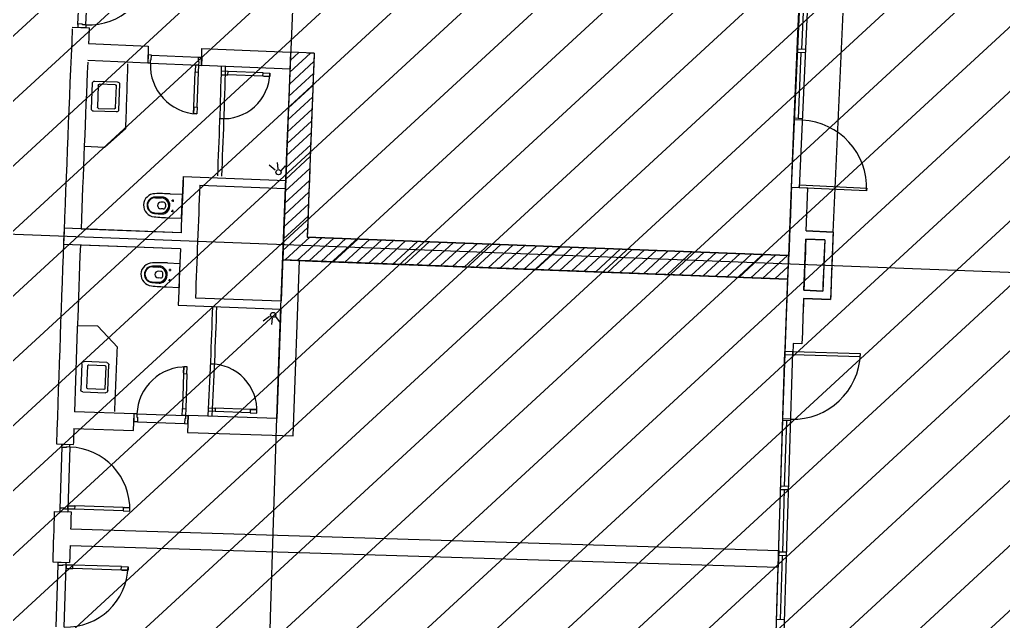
# Model space of a CAD drawing. Extents: x -678889171 to 586587, y -792238163 to 335485.
# Drawn here: x -678721108 to -678706519, y -792031096 to -792022178 of the extents above; entities that cross this region are included whole.
import ezdxf
from ezdxf.enums import TextEntityAlignment as Align

# ---------------------------------------------------------------- set-up
doc = ezdxf.new("R2010")
doc.units = 0
doc.header["$MEASUREMENT"] = 0
for name, color, linetype in [('A-FLOR-PATT', 252, 'Continuous'), ('A-SITE-PATT', 252, 'Continuous'), ('A-WALL', 252, 'Continuous')]:
    doc.layers.add(name, color=color, linetype=linetype)
doc.layers.add('BASEMENT3 LAYOUT$0$HATCH3', color=252, linetype='Continuous', lineweight=15)
doc.styles.add('Ground floor Towers$0$$Bas01-Rname$0$EN-SC', font='swissc.ttf')
doc.styles.add('Ground floor Towers$0$$Bas01-Rname$0$EN-SCL', font='swisscl.ttf')
doc.styles.add('Ground floor Towers$0$04-Ground Floor$0$V2-lower ground$0$LEVEL  FOR LICENSE LOWER GR$0$$LG- LEVEL$0$AR-SR', font='sarb.shx')

# ---------------------------------------------------------------- blocks, each defined once
blk = doc.blocks.new('A$C61C61320')
at = {"layer": 'BASEMENT3 LAYOUT$0$HATCH3'}
h = blk.add_hatch(dxfattribs=at)
h.set_pattern_fill('JIS_WOOD', color=256, scale=1000, style=0)
h.set_pattern_definition([(45, (-845711.5632553247, -468029.5931597503), (-499.9999991609842, 499.9999991609843), [])])
h.paths.add_polyline_path([(11086.00013759569, -61354.85490543771), (12440.74077330553, -169431.9252005816), (-18168.17453308101, -169031.9252005816), (-24087.31416799291, -98540.68329571502), (-23668.41511030192, -60233.84526748693)])
blk = doc.blocks.new('GR')
at = {"layer": 'A-FLOR-PATT'}
for p, q in [((88455.82094079052, 162518.2511992132), (88492.67118674988, 170308.2541003238)), ((87834.41663399946, 169153.6111259167, 3.078495202316384e-08), (87806.93549375718, 163153.6740606692, 3.078495202316384e-08)), ((87834.41663399946, 169153.6111259167, 3.078495202316384e-08), (87806.93549375718, 163153.6740606692, 3.078495202316384e-08)), ((87954.4153753044, 169153.0615031119, 3.078495202316384e-08), (87926.93423506213, 163153.1244378644, 3.078495202316384e-08)), ((87954.4153753044, 169153.0615031119, 3.078495202316384e-08), (87926.93423506213, 163153.1244378644, 3.078495202316384e-08)), ((77139.5176953645, 165135.398824067, -4.09217600739951e-09), (77142.65742039605, 166055.3934665113, -4.09217600739951e-09)), ((77259.51699655285, 165134.9892947151, -4.085961807073482e-09), (77262.65672158441, 166054.9839371594, -4.085961807073482e-09)), ((87880.56092977978, 166128.3680441187, 3.078495202316384e-08), (87876.32425399245, 165203.3777465597, 3.078495202316384e-08)), ((87880.56092977978, 166128.3680441187, 3.078495202316384e-08), (87876.32425399245, 165203.3777465597, 3.078495202316384e-08)), ((77139.55182281056, 165145.3987658327, -4.092176007399507e-09), (77139.38118558058, 165095.3990570043, -4.092176007399507e-09)), ((77209.55141517035, 165145.1598737108, -4.088551057209328e-09), (77139.55182281056, 165145.3987658327, -4.092176007399507e-09)), ((77209.51728772436, 165135.1599319451, -4.088551057209328e-09), (77209.55141517035, 165145.1598737108, -4.088551057209328e-09)), ((87936.0946151429, 165153.1034596135, 3.078495202316384e-08), (87816.09587383807, 165153.6530824184, 3.078495202316384e-08)), ((87936.0946151429, 165153.1034596135, 3.078495202316384e-08), (87816.09587383807, 165153.6530824184, 3.078495202316384e-08)), ((87936.3236246449, 165203.1029351573, 3.078495202316384e-08), (87816.32488334009, 165203.6525579621, 3.078495202316384e-08)), ((87936.3236246449, 165203.1029351573, 3.078495202316384e-08), (87816.32488334009, 165203.6525579621, 3.078495202316384e-08)), ((87870.16594098303, 165153.4054286377, 3.078495202316384e-08), (87871.62955920112, 164178.3884979132, 3.078495202316384e-08)), ((87870.16594098303, 165153.4054286377, 3.078495202316384e-08), (87871.62955920112, 164178.3884979132, 3.078495202316384e-08)), ((77057.74339571144, 165095.6790095256), (77314.01284871239, 165094.3845759183)), ((77139.38118558058, 165095.3990570043, -4.092176007399507e-09), (77259.38048676887, 165094.9895276523, -4.085961807073482e-09)), ((77259.51699655285, 165134.9892947151, -4.085961807073482e-09), (77209.51728772436, 165135.1599319451, -4.088551057209328e-09)), ((77259.51699655285, 165134.9892947151, -4.085961807073482e-09), (77259.38048676887, 165094.9895276523, -4.085961807073482e-09)), ((77308.81553113228, 164859.5560597014), (78192.90429408978, 164857.6042546205)), ((78192.90429408979, 164857.6042546205), (78197.02705475182, 164607.5945435479)), ((78993.04218978371, 164855.8377880895), (80308.04371799683, 164852.9346557665)), ((78997.1649504458, 164605.8280770168), (78993.04218978353, 164855.8377880999)), ((80658.1069089227, 164854.0417692447), (80308.04371799683, 164852.9346557665)), ((80308.04371799683, 164852.9346557665), (80317.84413486501, 161774.7559439265)), ((80308.33480601772, 164732.9353543125), (80428.63207965042, 164853.2326279452)), ((80308.76841099125, 164556.5922639894), (80605.84666975545, 164853.6705227536)), ((80558.04246779945, 164853.7253044054), (80658.10690888211, 164854.0417820858)), ((80658.10690892272, 164854.0417692447), (80666.73638165707, 162125.5606797044)), ((78197.29197841942, 164727.5942511119), (78197.0270547518, 164607.594543548)), ((78247.29185657109, 164727.4838662504), (78197.29197841942, 164727.5942511119)), ((78247.13731776497, 164657.4840368381), (78247.29185657109, 164727.4838662504)), ((78247.29185657107, 164727.4838662504), (78947.29015069423, 164725.9384781893)), ((78947.13561188812, 164655.9386487771), (78947.29015069423, 164725.9384781893)), ((78947.29015069423, 164725.9384781893), (78997.29002884589, 164725.8280933278)), ((78997.29002884589, 164725.8280933278), (78997.02510517827, 164605.8283857639)), ((80308.12844487994, 164826.3230849014), (80319.78581180456, 161164.9014141573)), ((80309.20201596477, 164380.2491736663), (80658.50065079036, 164729.5478084919)), ((78197.02705475182, 164607.5945435479), (77308.31482359173, 164609.5565558716, 1.254991784471686e-07)), ((78237.02695727312, 164607.5062356588), (78197.0270547518, 164607.594543548)), ((78237.02695727312, 164607.5062356588), (78237.13734213464, 164657.5061138104)), ((78237.02695727312, 164607.5062356588), (78957.02520265695, 164605.9166936531)), ((78237.13734213464, 164657.5061138104), (78247.13731776497, 164657.4840368381)), ((78907.02532450529, 164606.0270785146), (78906.83325484628, 164519.0272905307)), ((78957.02520265695, 164605.9166936531), (78907.02532450529, 164606.0270785146)), ((78957.13558751845, 164655.9165718048), (78947.13561188812, 164655.9386487771)), ((78956.80443293395, 164505.9169373498), (78957.02520265695, 164605.9166936531)), ((78957.02520265695, 164605.9166936531), (78957.13558751845, 164655.9165718048)), ((78957.02520265695, 164605.9166936531), (78997.02510517827, 164605.8283857639)), ((80312.56751592433, 164602.9240593228), (78997.1649504458, 164605.8280770168, 5.494941943990979e-08)), ((78905.65655222262, 163986.0285894341), (78906.80455478228, 164506.0273222113)), ((78906.83325484628, 164519.0272905307), (78906.80455478228, 164506.0273222113)), ((78906.80455478228, 164506.0273222113), (78956.80443293395, 164505.9169373498)), ((78955.65643037428, 163985.9182045726), (78956.80443293395, 164505.9169373498)), ((79393.31590445299, 164530.335534691, 3.535453651596827e-08), (79293.31616013791, 164530.1093999658, 3.535453651596827e-08)), ((79293.31616013791, 164530.1093999658, 3.535453651596827e-08), (79293.42922750048, 164480.1095278083, 3.535453651596827e-08)), ((79293.42922750048, 164480.1095278083, 3.535453651596827e-08), (79380.4290050546, 164480.3062650192, 3.535453651596827e-08)), ((79380.4290050546, 164480.3062650192, 3.535453651596827e-08), (79393.42897181556, 164480.3356625335, 3.535453651596827e-08)), ((79913.31457489131, 164531.5114352618, 3.491204307325939e-08), (79393.31590445299, 164530.335534691, 3.534279598569396e-08)), ((79393.42897181556, 164480.3356625335, 3.535453651596827e-08), (79393.31590445299, 164530.335534691, 3.535453651596827e-08)), ((79913.42764225388, 164481.5115631042, 3.491301478072283e-08), (79393.42897181556, 164480.3356625335, 3.53437676931574e-08)), ((79913.31457489131, 164531.5114352618, 3.483017768217773e-08), (80013.31431920637, 164531.7375699869, 3.483017768217773e-08)), ((79913.42764225388, 164481.5115631042, 3.483017768217773e-08), (79913.31457489131, 164531.5114352618, 3.483017768217773e-08)), ((80013.42738656895, 164481.7376978294, 3.483017768217773e-08), (79913.42764225388, 164481.5115631042, 3.483017768217773e-08)), ((80013.42738656895, 164481.7376978294, 3.483017768217773e-08), (79926.42760901483, 164481.5409606185, 3.483017768217773e-08)), ((79926.42760901483, 164481.5409606185, 3.483017768217773e-08), (80013.42738656895, 164481.7376978294, 3.483017768217773e-08)), ((80013.31431920637, 164531.7375699869, 3.483017768217773e-08), (80013.42738656895, 164481.7376978294, 3.483017768217773e-08)), ((80309.63562093834, 164203.9060833432), (80659.05798657834, 164553.3284489832)), ((80310.06922591185, 164027.5629930201), (80659.61532236637, 164377.1090894746)), ((80310.50283088537, 163851.219902697), (80660.17265815438, 164200.889729966)), ((87931.5200833417, 164154.3362005978, 3.085514899564668e-08), (87811.52134203691, 164154.8858234027, 3.085514899564668e-08)), ((87931.5200833417, 164154.3362005978, 3.085514899564668e-08), (87811.52134203691, 164154.8858234027, 3.085514899564668e-08)), ((87931.62892985356, 164178.1136865108, 3.078495202316384e-08), (87811.63018854872, 164178.6633093156, 3.078495202316384e-08)), ((87931.62892985356, 164178.1136865108, 3.078495202316384e-08), (87811.63018854872, 164178.6633093156, 3.078495202316384e-08)), ((78905.43578249961, 163886.0288331308), (78905.65655222263, 163986.0285894341)), ((78905.65655222263, 163986.0285894341), (78955.65643037428, 163985.9182045726)), ((78955.65643037428, 163985.9182045726), (78955.43566065127, 163885.9184482693)), ((80310.93643585891, 163674.8768123739), (80660.7299939424, 164024.6703704574)), ((78905.43578249961, 163886.0288331308), (78905.62785215864, 163973.0286211147)), ((78905.62785215864, 163973.0286211147), (78905.43578249961, 163886.0288331308)), ((78955.43566065127, 163885.9184482693), (78905.43578249961, 163886.0288331308)), ((80311.37004083247, 163498.5337220508), (80661.28732973043, 163848.4510109488)), ((77912.37614212283, 163627.3836446161), (77610.36422588697, 163330.9919533231)), ((80311.80364580598, 163322.1906317277), (80661.84466551844, 163672.2316514401)), ((80312.2372507795, 163145.8475414046), (80662.40200130647, 163496.0122919315)), ((77610.36422588698, 163330.9919533231), (77310.37668478677, 163333.8094454635)), ((80312.67085575304, 162969.5044510815), (80662.95933709448, 163319.7929324229)), ((80150.7644284876, 163096.1213995354), (80058.669950188, 163169.2558319572)), ((80192.43319489679, 163119.688184835), (80181.12803152279, 163213.2154903705)), ((80234.96031175232, 163089.2626989496), (80299.97138359639, 163171.1278416314)), ((80313.10446072658, 162793.1613607584), (80663.51667288251, 163143.5735729143)), ((88055.15465863478, 163153.1244378644, 3.078495202316384e-08), (87812.64742330147, 163153.1244378644, 3.078495202316384e-08)), ((87926.93759741716, 163154.3467002416, 3.085594999460179e-08), (87927.12089419394, 163194.3462802681, 3.085594999460179e-08)), ((87926.93759741716, 163154.3467002416, 3.085594999460179e-08), (87927.12089419394, 163194.3462802681, 3.085594999460179e-08)), ((88926.9271045337, 163149.7642813489, 3.085594999460179e-08), (87926.93759741716, 163154.3467002416, 3.085594999460179e-08)), ((88926.9271045337, 163149.7642813489, 3.085594999460179e-08), (87926.93759741716, 163154.3467002416, 3.085594999460179e-08)), ((87927.12089419394, 163194.3462802681, 3.085594999460179e-08), (88927.1104013105, 163189.7638613753, 3.085594999460179e-08)), ((87927.12089419394, 163194.3462802681, 3.085594999460179e-08), (88927.1104013105, 163189.7638613753, 3.085594999460179e-08)), ((88056.00458862066, 162517.2089520575, 3.078495202316384e-08), (88055.15465863478, 163153.1244378644, 3.078495202316384e-08)), ((88927.1104013105, 163189.7638613753, 3.085594999460179e-08), (88926.9271045337, 163149.7642813489, 3.085594999460179e-08)), ((88927.1104013105, 163189.7638613753, 3.085594999460179e-08), (88926.9271045337, 163149.7642813489, 3.085594999460179e-08)), ((78791.23012748764, 162951.5511268178), (80315.45317816503, 162952.9224152899)), ((78791.25163133608, 162950.7449664811), (80315.47470968362, 162952.0851460157)), ((80313.53806570011, 162616.8182704353), (80664.0740086705, 162967.3542134056)), ((79041.4640125413, 162831.77620465), (80315.66415456246, 162832.922556534)), ((79041.48307176726, 162830.9649371394), (80315.68323691974, 162832.0852829789)), ((80318.58181400571, 161164.0592746298), (80315.68323691974, 162832.0852829789)), ((78606.90019653068, 162684.8732704203, 1.526514040965069e-07), (78791.14136586856, 162685.726456776, 1.526514040965069e-07)), ((78792.7852867677, 162330.7302631005, 1.526514043308009e-07), (78791.14136586856, 162685.726456776, 1.526514040965069e-07)), ((80313.97167067365, 162440.4751801122), (80664.63134445851, 162791.134853897)), ((78392.34519333637, 162618.1662217778, 1.526513863406155e-07), (78480.83943744292, 162619.0547848779, 1.526513902871041e-07)), ((78516.38712811755, 162556.5527499855, 1.526513919008922e-07), (78477.3014633881, 162556.371751591, 1.526513901577324e-07)), ((78546.52572934922, 162526.6919945396, 1.526513932586308e-07), (78546.70725526258, 162487.4924148436, 1.526513932845021e-07)), ((78634.10613089963, 162584.9981837924, 1.526513971383253e-07), (78669.10575562819, 162585.1602605008, 1.526513986992542e-07)), ((78651.52490490972, 162602.5790345108, 1.5265139790724e-07), (78651.68698161808, 162567.5794097823, 1.526513979303395e-07)), ((80314.40527564718, 162264.1320897891), (80665.18868024655, 162614.9154943884)), ((88055.82216062525, 162517.2084765015), (88455.82094648524, 162518.2511992281)), ((88455.82094079052, 162518.2511992133), (88056.00458862066, 162517.2089520575)), ((88455.82094079052, 162518.2511992133), (88458.4277466624, 161518.2545969374)), ((78393.38051360223, 162394.5941789839, 1.526513864881708e-07), (78481.87919173567, 162394.5252369644, 1.526513904352914e-07)), ((78516.84649981669, 162457.3538136119, 1.526513919663626e-07), (78477.76083508723, 162457.1728152174, 1.526513902232027e-07)), ((78634.82389917952, 162429.9998457087, 1.526513972406227e-07), (78669.8235239081, 162430.1619224171, 1.526513988015516e-07)), ((78652.24267318963, 162447.5806964272, 1.526513980095374e-07), (78652.40474989799, 162412.5810716987, 1.526513980326368e-07)), ((80314.83888062071, 162087.7889994659), (80665.74601603455, 162438.6961348798)), ((88336.13416522204, 162397.9387902356), (88056.04689099074, 162397.2086546037)), ((88056.04689099069, 162397.2086546036), (88336.04599592008, 162397.9385603945)), ((88058.02806345327, 161637.2112368744), (88056.04689099075, 162397.2086546036)), ((88336.13416522204, 162397.9387902356), (88338.11533768468, 161637.941372506)), ((78608.54411742982, 162329.8770767448, 1.526514043308009e-07), (78792.7852867677, 162330.7302631005, 1.526514043308009e-07)), ((80315.27248559422, 161911.4459091428), (80666.30335182257, 162262.4767753712)), ((113440, 162080), (33017.03360092768, 161882.0966683505)), ((78793.58154429204, 162114.1148747118), (77058.9613645121, 162110.0585120557)), ((78793.35984958, 162113.3081424279), (77308.96502292667, 162109.8672212526)), ((80355.41719724165, 161774.8139254936), (80706.25499771847, 162125.6517259704)), ((80532.4671103913, 161775.0871433466), (80883.43990630604, 162126.0599392614)), ((87808.15657653115, 162142.0136759728), (80666.73638165699, 162125.5606797044)), ((80666.73638165707, 162125.5606797044), (87808.15657653112, 162142.0136759728)), ((80709.51702354095, 161775.3603611996), (81060.62481489361, 162126.4681525523)), ((80885.84102371056, 161774.9076660726), (81237.80972348119, 162126.8763658433)), ((81063.0556138157, 161775.3455608811), (81414.9946320688, 162127.2845791342)), ((81240.27020392084, 161775.7834556896), (81592.17954065638, 162127.6927924252)), ((81417.48479402598, 161776.2213504981), (81769.36444924395, 162128.1010057161)), ((81594.69938413113, 161776.6592453066), (81946.54935783155, 162128.509219007)), ((81771.91397423627, 161777.0971401152), (82123.73426641912, 162128.917432298)), ((81949.12856434142, 161777.5350349236), (82300.91917500671, 162129.3256455889)), ((82126.34315444657, 161777.9729297321), (82478.10408359428, 162129.7338588799)), ((82303.55774455171, 161778.4108245407), (82655.28899218186, 162130.1420721708)), ((82480.77233465685, 161778.8487193492), (82832.47390076946, 162130.5502854618)), ((82657.986924762, 161779.2866141577), (83009.65880935703, 162130.9584987527)), ((82835.20151486715, 161779.7245089662), (83186.84371794463, 162131.3667120437)), ((83012.41610497229, 161780.1624037747), (83364.02862653219, 162131.7749253346)), ((83189.63069507743, 161780.6002985832), (83541.21353511981, 162132.1831386256)), ((83366.84528518257, 161781.0381933917), (83718.39844370738, 162132.5913519165)), ((83544.05987528771, 161781.4760882002), (83895.58335229494, 162132.9995652075)), ((83721.27446539287, 161781.9139830087), (84072.76826088254, 162133.4077784984)), ((83898.48905549801, 161782.3518778172), (84249.9531694701, 162133.8159917893)), ((84075.70364560315, 161782.7897726258), (84427.1380780577, 162134.2242050803)), ((84252.91823570829, 161783.2276674343), (84604.3229866453, 162134.6324183712)), ((84430.13282581343, 161783.6655622428), (84781.50789523285, 162135.0406316622)), ((84607.34741591862, 161784.1034570513), (84958.69280382046, 162135.4488449531)), ((84784.56200602376, 161784.5413518598), (85135.87771240804, 162135.8570582441)), ((84961.7765961289, 161784.9792466683), (85313.06262099561, 162136.265271535)), ((85138.99118623404, 161785.4171414768), (85490.24752958321, 162136.673484826)), ((85316.20577633918, 161785.8550362853), (85667.43243817077, 162137.0816981169)), ((85493.42036644433, 161786.2929310938), (85844.61734675837, 162137.4899114079)), ((85670.63495654947, 161786.7308259023), (86021.80225534597, 162137.8981246988)), ((85847.84954665462, 161787.1687207108), (86198.98716393352, 162138.3063379898)), ((86025.06413675976, 161787.6066155194), (86376.17207252112, 162138.7145512807)), ((86202.2787268649, 161788.0445103279), (86553.35698110869, 162139.1227645717)), ((86379.49331697008, 161788.4824051364), (86730.5418896963, 162139.5309778626)), ((86556.70790707521, 161788.9202999449), (86907.72679828384, 162139.9391911535)), ((86733.92249718035, 161789.3581947534), (87084.91170687144, 162140.3474044445)), ((86911.1370872855, 161789.7960895619), (87262.09661545904, 162140.7556177354)), ((87088.35167739064, 161790.2339843704), (87439.2815240466, 162141.1638310264)), ((87265.56626749576, 161790.6718791789), (87616.4664326342, 162141.5720443173)), ((87442.78085760091, 161791.1097739874), (87793.65134122179, 162141.9802576083)), ((87808.15657653112, 162142.0136759728), (87809.02141905262, 161792.0147493647)), ((87619.99544770608, 161791.5476687959), (87808.57073404556, 161980.1229551354)), ((78794.16903816072, 161875.3720538208), (77059.54990252454, 161870.8913772511)), ((78793.9433757742, 161876.1776852568), (77309.54959174688, 161872.313066941)), ((87809.02141905262, 161792.0147493647), (80317.84413486498, 161774.7559439265)), ((80567.84314130004, 161775.4659877917), (87807.54563162688, 161792.0111027142)), ((80758.98396566315, 161774.5942040314), (87808.9629334257, 161792.0146048474)), ((87797.21003781122, 161791.9855636045), (87808.93854045484, 161803.7140662481)), ((78610.19573300572, 161658.7017970797, 1.526514043308009e-07), (78794.43887001736, 161658.7553700137, 1.526514043308009e-07)), ((78794.43887001736, 161658.7553700137, 1.526514043308009e-07), (78794.54209443639, 161303.7553850212, 1.526514040965069e-07)), ((80317.84413486501, 161774.7559439265), (80758.98396566315, 161774.5942040314)), ((80576.13067951736, 159172.4620485454), (80567.84314130004, 161775.4659877917)), ((78395.35324232592, 161592.9265438852, 1.526513864881708e-07), (78483.85050936778, 161593.4310342164, 1.526513904352914e-07)), ((78519.12660686653, 161530.7753112277, 1.526513919663626e-07), (78480.04052470683, 161530.7639460494, 1.526513902232027e-07)), ((78549.14672709069, 161461.5840373434, 1.526513932586308e-07), (78549.13532878864, 161500.7840356863, 1.526513932845021e-07)), ((78636.96795397672, 161558.7095774919, 1.526513972406227e-07), (78671.96795249711, 161558.7197545473, 1.526513988015516e-07)), ((78654.47304176462, 161541.2146667594, 1.526513980095374e-07), (78654.46286470922, 161576.2146652798, 1.526513980326368e-07)), ((88338.11533768468, 161637.941372506), (88058.02806345327, 161637.2112368744)), ((88058.02806345327, 161637.211236874), (88338.02716838277, 161637.9411426648)), ((88458.4277466624, 161518.2545969374), (88058.42896649707, 161517.2118742261)), ((88058.42896649719, 161517.2118742257), (88458.42774666229, 161518.2545969374)), ((88058.42896649707, 161517.2118742261), (88059.63008301331, 161217.2139859936)), ((78395.41825173909, 161369.3521133685, 1.526513863406155e-07), (78483.91579720058, 161368.8990883541, 1.526513902871041e-07)), ((78519.15545154926, 161431.5753154213, 1.526513919008922e-07), (78480.06936938954, 161431.563950243, 1.526513901577324e-07)), ((78637.01302379348, 161403.7095840444, 1.526513971383253e-07), (78672.01302231387, 161403.7197610998, 1.526513986992542e-07)), ((78654.51811158138, 161386.214673312, 1.5265139790724e-07), (78654.50793452597, 161421.2146718323, 1.526513979303395e-07)), ((78610.29895742475, 161303.7018120872, 1.526514040965069e-07), (78794.54209443639, 161303.7553850212, 1.526514040965069e-07)), ((79045.59556443685, 161159.7507285295), (80319.78581180456, 161164.9014141573)), ((78795.95665585506, 161038.7406275815), (80320.16787035509, 161044.9019781431)), ((80156.12221921847, 160926.6685075329), (80064.38878976568, 160853.0817148336)), ((80240.2833274825, 160933.9414978548), (80305.69651397385, 160852.3973007487)), ((80320.16787035509, 161044.9019781431), (80325.33912579207, 159420.680415556)), ((80197.9064656916, 160903.3070818467), (80187.06173693368, 160809.7252702708)), ((88061.13009548571, 160842.5620950627), (87931.13446153887, 160841.3092523078)), ((77616.90870606972, 160679.2981353122), (77316.93866444334, 160675.0042787725)), ((77920.37566612344, 160384.3963951142), (77616.9087060697, 160679.2981353122)), ((87931.69458706595, 160721.3090777174), (87811.69873724853, 160720.1526086384)), ((87931.93506139703, 160671.3090732892), (87811.93925988441, 160670.1526046758)), ((87870.32728519558, 154720.4390035818), (87813.3175907436, 160720.1681553635)), ((87990.3218682312, 154721.5791974709), (87933.31217377921, 160721.3083492525)), ((88933.27639540081, 160729.5899627746), (87933.32155149791, 160720.0861182257)), ((87933.32155149791, 160720.0861182257), (87933.70170529968, 160680.0879247279)), ((87933.70170529968, 160680.0879247279), (88933.65654920261, 160689.5917692768)), ((88933.65654920261, 160689.5917692768), (88933.27639540081, 160729.5899627746)), ((78964.6949398647, 160130.9981741551), (78914.69621051507, 160130.6417145904)), ((78914.69621051507, 160130.6417145904), (78915.31645015761, 160043.643925522)), ((78915.31645015761, 160043.643925522), (78914.69621051507, 160130.6417145904)), ((78914.69621051507, 160130.6417145904), (78915.40912964442, 160030.6442558912)), ((78965.40785899405, 160031.0007154558), (78964.6949398647, 160130.9981741551)), ((78915.40912964442, 160030.6442558912), (78965.40785899405, 160031.0007154558)), ((78915.40912964442, 160030.6442558912), (78919.11630911706, 159510.6574706551)), ((78965.40785899405, 160031.0007154558), (78969.11503846668, 159511.0139302198)), ((87942.82546304449, 159720.131281413), (87822.83088000905, 159718.9910875239)), ((87943.05132991479, 159696.3546191565), (87823.05674687932, 159695.2144252674)), ((87886.38901570387, 158720.772196493), (87883.05403839704, 159695.784522212)), ((78919.11630911706, 159510.6574706551), (78969.11503846668, 159511.0139302198)), ((78919.20898860387, 159497.6578010242), (78919.11630911706, 159510.6574706551)), ((78919.82922824641, 159410.6600119559), (78919.20898860387, 159497.6578010242)), ((78969.11503846668, 159511.0139302198), (78969.82795759603, 159411.0164715205)), ((79305.60874422001, 159538.4777371783, 3.535453651598313e-08), (79392.60843638447, 159538.7091746084, 3.535453651598313e-08)), ((79305.74175423729, 159488.4779140953, 3.535453651598313e-08), (79305.60874422001, 159538.4777371783, 3.535453651598313e-08)), ((79405.74140040333, 159488.7439341298, 3.535453651598313e-08), (79305.74175423729, 159488.4779140953, 3.535453651598313e-08)), ((79392.60843638447, 159538.7091746084, 3.535453651598313e-08), (79405.60839038606, 159538.7437572129, 3.535453651598313e-08)), ((79925.60655044946, 159540.1270613926, 3.491301478073769e-08), (79405.60839038606, 159538.7437572129, 3.534376769317226e-08)), ((79405.60839038606, 159538.7437572129, 3.535453651598313e-08), (79405.74140040333, 159488.7439341298, 3.535453651598313e-08)), ((79925.73956046674, 159490.1272383096, 3.491204307327425e-08), (79405.74140040333, 159488.7439341298, 3.534279598570882e-08)), ((80025.6061966155, 159540.3930814272, 3.483017768219259e-08), (79925.60655044946, 159540.1270613926, 3.483017768219259e-08)), ((79925.60655044946, 159540.1270613926, 3.483017768219259e-08), (79925.73956046674, 159490.1272383096, 3.483017768219259e-08)), ((79925.73956046674, 159490.1272383096, 3.483017768219259e-08), (80025.73920663277, 159490.3932583441, 3.483017768219259e-08)), ((80025.6061966155, 159540.3930814272, 3.483017768219259e-08), (79938.60650445103, 159540.1616439971, 3.483017768219259e-08)), ((79938.60650445103, 159540.1616439971, 3.483017768219259e-08), (80025.6061966155, 159540.3930814272, 3.483017768219259e-08)), ((80025.73920663277, 159490.3932583441, 3.483017768219259e-08), (80025.6061966155, 159540.3930814272, 3.483017768219259e-08)), ((78209.8472714818, 159405.5982861376), (77321.1554594599, 159399.2624711852, 1.254991784471835e-07)), ((78206.95499174166, 159155.5713125847), (78209.8472714818, 159405.5982861376)), ((78249.84625496148, 159405.8834537892), (78209.84727148179, 159405.5982861375)), ((78210.70277443701, 159285.6013356984), (78209.84727148179, 159405.5982861375)), ((78249.84625496148, 159405.8834537892), (78969.82795759603, 159411.0164715205)), ((78249.84625496148, 159405.8834537892), (78250.20271452617, 159355.8847244396)), ((78250.20271452617, 159355.8847244396), (78260.20246039609, 159355.9560163525)), ((78260.20246039609, 159355.9560163525), (78260.70150378664, 159285.9577952631)), ((78969.82795759603, 159411.0164715205), (78919.82922824641, 159410.6600119559)), ((78970.18441716071, 159361.0177421709), (78960.18467129077, 159360.946450258)), ((78960.18467129077, 159360.946450258), (78960.68371468132, 159290.9482291686)), ((78969.82795759603, 159411.0164715205), (79009.82694107573, 159411.3016391723)), ((78969.82795759603, 159411.0164715205), (78970.18441716071, 159361.0177421709)), ((79009.96678313012, 159411.3026361687), (79007.07450338977, 159161.2756626054)), ((79010.68244403096, 159291.3046887333), (79009.82694107573, 159411.3016391723)), ((80325.33912579207, 159420.680415556), (79009.96678313012, 159411.3026361687, 5.494941943992468e-08)), ((78260.70150378664, 159285.9577952631), (78210.70277443701, 159285.6013356984)), ((78260.70150378662, 159285.9577952631), (78960.68371468132, 159290.9482291686)), ((78960.68371468132, 159290.9482291686), (79010.68244403096, 159291.3046887333)), ((79007.07450338989, 159161.2756626158), (80576.13067951736, 159172.4620485454)), ((77322.88654169305, 159149.268459302), (78206.95499174164, 159155.5713125847)), ((77072.9795338016, 158911.9127093712), (77329.23951257295, 158914.468365819)), ((77154.61495717498, 158912.5944415622, -4.09217600738462e-09), (77274.6107895617, 158913.5945464505, -4.085961807058595e-09)), ((77155.0316675451, 158862.5961780677, -4.09217600738462e-09), (77154.61495717498, 158912.5944415622, -4.09217600738462e-09)), ((77154.948325471, 158872.5958307666, -4.092176007384623e-09), (77162.61579628107, 157952.6277824678, -4.092176007384623e-09)), ((77274.9441578578, 158873.5959356549, -4.085961807058595e-09), (77224.94589436329, 158873.1792252848, -4.088551057194441e-09)), ((77224.94589436329, 158873.1792252848, -4.088551057194441e-09), (77225.02923643732, 158863.1795725859, -4.088551057194441e-09)), ((77274.9441578578, 158873.5959356549, -4.085961807058595e-09), (77274.6107895617, 158913.5945464505, -4.085961807058595e-09)), ((77274.9441578578, 158873.5959356549, -4.085961807058595e-09), (77282.61162866784, 157953.627887356, -4.085961807058595e-09)), ((77225.02923643732, 158863.1795725859, -4.088551057194441e-09), (77155.0316675451, 158862.5961780677, -4.09217600738462e-09)), ((87952.31540526323, 158721.398631992), (87832.32082222772, 158720.2584381029)), ((87952.7904860503, 158671.4008890605), (87832.79590301483, 158670.2606951714)), ((87901.58218909385, 157745.8725478829), (87892.79319453253, 158670.8307921159)), ((77282.19491829773, 158003.6261508505, -4.081456511822224e-09), (77369.19189677817, 158004.3512268945, -4.081456511822224e-09)), ((77282.61162866784, 157953.627887356, -4.081456511822224e-09), (77282.19491829773, 158003.6261508505, -4.081456511822224e-09)), ((77369.19189677817, 158004.3512268945, -4.081456511822224e-09), (77382.19144528673, 158004.4595715908, -4.081456511822224e-09)), ((78102.1664396076, 158010.4602009204, -4.043498104830725e-09), (77382.19144528673, 158004.4595715908, -4.080783306786903e-09)), ((77382.19144528673, 158004.4595715908, -4.081456511822224e-09), (77382.60815565685, 157954.4613080962, -4.081456511822224e-09)), ((78202.1629665966, 158011.2936216606, -4.038319604559034e-09), (78102.1664396076, 158010.4602009204, -4.038319604559034e-09)), ((78102.1664396076, 158010.4602009204, -4.038319604559034e-09), (78102.58314997771, 157960.4619374259, -4.038319604559034e-09)), ((78202.1629665966, 158011.2936216606, -4.038319604559034e-09), (78115.16598811616, 158010.5685456166, -4.038319604559034e-09)), ((78115.16598811616, 158010.5685456166, -4.038319604559034e-09), (78202.1629665966, 158011.2936216606, -4.038319604559034e-09)), ((78202.5796769667, 157961.2953581661, -4.038319604559034e-09), (78202.1629665966, 158011.2936216606, -4.038319604559034e-09)), ((77082.95194298594, 157911.96243508), (77332.93959546187, 157914.4555382129)), ((77232.53002309932, 157963.2108296848, -4.088551057194441e-09), (77162.5324542071, 157962.6274351667, -4.09217600738462e-09)), ((77162.5324542071, 157962.6274351667, -4.09217600738462e-09), (77162.94916457722, 157912.6291716722, -4.09217600738462e-09)), ((77162.94916457722, 157912.6291716722, -4.09217600738462e-09), (77282.94499696392, 157913.6292765604, -4.085961807058595e-09)), ((77232.61336517334, 157953.2111769859, -4.088551057194441e-09), (77232.53002309932, 157963.2108296848, -4.088551057194441e-09)), ((77282.61162866784, 157953.627887356, -4.085961807058595e-09), (77232.61336517334, 157953.2111769859, -4.088551057194441e-09)), ((77382.60815565685, 157954.4613080962, -4.081456511822224e-09), (77282.61162866784, 157953.627887356, -4.081456511822224e-09)), ((77282.61162866784, 157953.627887356, -4.085961807058595e-09), (77282.94499696392, 157913.6292765604, -4.085961807058595e-09)), ((78102.58314997771, 157960.4619374259, -4.043498104830725e-09), (77382.60815565685, 157954.4613080962, -4.080783306786903e-09)), ((78102.58314997771, 157960.4619374259, -4.038319604559034e-09), (78202.5796769667, 157961.2953581661, -4.038319604559034e-09)), ((77335.27905468752, 157664.4664373723), (87841.35741759208, 157769.2425597969)), ((87841.35741759208, 157769.2425597969), (87843.85051988816, 157519.2549912241)), ((87961.57948061166, 157746.4426448274), (87841.58489757613, 157745.3024509384)), ((87962.05456139875, 157696.4449018959), (87842.0599783632, 157695.3047080068)), ((87911.08380483583, 156745.9176892526), (87902.05726988094, 157695.8748049514)), ((77337.72094263541, 157414.4783580436), (87843.73282179087, 157519.2538174321)), ((77090.27766973118, 157161.9981977214), (77340.26525927952, 157164.4913002267)), ((77170.2726510392, 157162.8942811579), (77290.26512300113, 157164.2384063126)), ((77170.83270318701, 157112.8974178404), (77170.2726510392, 157162.8942811579)), ((77181.02565227715, 156202.9545054616), (77170.72069275737, 157122.8967905039)), ((77290.71316471937, 157124.2409156586), (77240.71630140186, 157123.6808635108)), ((77240.71630140186, 157123.6808635108), (77240.82831183143, 157113.6814908473)), ((77290.71316471937, 157124.2409156586), (77290.26512300113, 157164.2384063126)), ((77390.7068913544, 157125.3610199543), (77290.71316471937, 157124.2409156586)), ((77290.71316471937, 157124.2409156586), (77291.2732168672, 157074.2440523411)), ((77301.01812423916, 156204.2986306164), (77290.71316471937, 157124.2409156586)), ((78110.6617231266, 157133.4257708828), (77390.7068913544, 157125.3610199543)), ((77391.26694350221, 157075.3641566368), (77390.7068913544, 157125.3610199543)), ((78110.6617231266, 157133.4257708828), (78210.65544976163, 157134.5458751784)), ((78111.22177527442, 157083.4289075652), (78110.6617231266, 157133.4257708828)), ((78210.65544976163, 157134.5458751784), (78211.21550190944, 157084.5490118609)), ((77240.82831183143, 157113.6814908473), (77170.83270318701, 157112.8974178404)), ((77291.2732168672, 157074.2440523411), (77378.26775903966, 157075.2185430783)), ((77378.26775903966, 157075.2185430783), (77391.26694350221, 157075.3641566368)), ((78111.22177527442, 157083.4289075652), (77391.26694350221, 157075.3641566368)), ((78211.21550190944, 157084.5490118609), (78111.22177527442, 157083.4289075652)), ((78211.21550190944, 157084.5490118609), (78124.22095973697, 157083.5745211237)), ((78124.22095973697, 157083.5745211237), (78211.21550190944, 157084.5490118609)), ((87971.08109635365, 156746.4877861972), (87851.0865133181, 156745.3475923081))]:
    blk.add_line(p, q, dxfattribs=at)
at = {"layer": 'A-FLOR-PATT', "extrusion": (-4.230603722599529e-17, -9.23215360025953e-19, -1)}
for p, q in [((77391.99725123512, 163895.5271118872), (77389.63303718471, 164275.5037568903)), ((77422.95178109233, 164309.2397150422), (77758.22529138927, 164311.3257862632)), ((77730.5639750273, 164266.4488122883), (77495.8725178194, 164264.9885624337)), ((77791.96124954103, 164278.0070423555), (77794.32546359143, 163898.0303973524)), ((77479.21314586565, 164248.120583358), (77481.22968137922, 163924.0228567374)), ((77749.4484896168, 163925.691713714), (77747.43195410323, 164249.7894403347)), ((77761.00671968388, 163864.2944392004), (77425.73320938693, 163862.2083679794)), ((77498.0976604551, 163907.3634847837), (77732.789117663, 163908.8237346383))]:
    blk.add_line(p, q, dxfattribs=at)
at = {"layer": 'A-FLOR-PATT', "extrusion": (-4.231006850003912e-17, 7.149936295413692e-19, -1)}
for p, q in [((77401.32275431656, 160113.6951135023), (77400.82863641804, 159733.7114347694)), ((77770.17404113669, 160146.7435001364), (77434.89432460757, 160147.1794865174)), ((77490.27289302426, 159761.5351481119), (77490.69434652594, 160085.6388740902)), ((77507.48013167136, 160102.3810605976), (77742.17593324179, 160102.0758701309)), ((77758.91811974923, 160085.2900849853), (77758.49666624755, 159761.186359007)), ((77803.164296253, 159733.1882511122), (77803.65841415152, 160113.1719298451)), ((77741.71088110202, 159744.4441724998), (77507.01507953159, 159744.7493629665)), ((77434.31300943287, 159700.1398644784), (77769.592725962, 159699.7038780974))]:
    blk.add_line(p, q, dxfattribs=at)
at = {"layer": 'A-FLOR-PATT'}
for centre, radius in [((80202.58169700383, 163069.8549467786), 38.24641586430788), ((78651.6059432639, 162585.0792221466, 1.526513979187898e-07), 7.499999999999994), ((78652.32371154381, 162430.0808840629, 1.526513980210871e-07), 7.499999999999994), ((78654.46795323692, 161558.7146660196, 1.526513980210871e-07), 7.5), ((78654.51302305367, 161403.7146725722, 1.526513979187898e-07), 7.5), ((80207.80958897667, 160953.1896625678), 38.24641586430788)]:
    blk.add_circle(centre, radius, dxfattribs=at)
for centre, radius, start, end in [((687279.656740699, 163488.6097753342), 623072.5456272444, 169.8809308091749, 188.016783999427), ((687377.2148750997, 163494.3993246956), 622619.9563395467, 169.8833632136182, 188.0029312343603), ((687457.6315433225, 163499.1463224945), 615150.2507543761, 171.0710527946992, 188.0887984813754), ((687457.6315433222, 163499.1463224945), 607150.2507543757, 171.117562181745, 188.0887984813754), ((687457.6315433218, 163499.1463224948), 599650.2507543752, 171.0076615978963, 188.0887984813754), ((687376.1058238588, 163153.1244378643), 599563.4584005573, 179.6584012690435, 179.8088401290594), ((77262.65672158441, 166054.9839371594, -4.085961807073482e-09), 919.9999999997044, 269.8044637584186, 359.8044637575877), ((687457.6640966537, 163485.9174625182), 610400.2507543761, 179.8513967850001, 180.1515960820963), ((687457.5793697706, 163512.5290333832), 610150.2507543761, 179.8514544749461, 179.8735081622231), ((775261.701747069, 165686.6372486912), 694604.0938385752, 180.0686782857467, 180.2937436642642), ((687457.6640966537, 163485.9174625182), 610150.2507543761, 179.8969842566708, 180.129217250124), ((-534825.8885130157, 159794.7830967183), 612750.250754376, 0.358373201092791, 0.4479800901193366), ((78957.02520265695, 164605.9166936531), 719.9999999997033, 179.8735081638907, 269.8735081638889), ((-16076.41129634313, 163223.2538651664), 95380.18491854583, 359.8528500126378, 0.825360893385687), ((-16076.41129634313, 163223.2538651664), 95440.18491854583, 359.8530084215216, 0.825360893385687), ((79326.40373588569, 164516.4916555459), 687.0797532929839, 267.4124320530001, 1.271465571933847), ((87926.93760389503, 163154.3467002119, 3.085515001437019e-08), 999.9999999999949, 359.7374457889994, 89.73744578899554), ((87926.93760389503, 163154.3467002119, 3.085515001437019e-08), 999.9999999999949, 359.7374457889994, 89.73744578899554), ((687376.1058238588, 163153.1244378643), 599563.4584005573, 180, 180.108529428648), ((687453.7335532461, 164064.3106498354), 608663.5005714326, 180.1048241756236, 180.18365550351), ((687456.5476285561, 162920.7407956924), 608663.5005714326, 179.9970995539648, 180.075930747289), ((687456.5476285561, 162920.7407956924), 608413.5005714326, 180.0083778773314, 180.1658369503585), ((78393.46759905142, 162506.3830008444, 1.526513861263327e-07), 171.4999999999896, 93.4734815072439, 267.0571667519705), ((78625.42324891374, 158684.9161585834, 1.526513859003132e-07), 4000.000000000499, 90.2653241295849, 93.47348150721942), ((78393.46759905144, 162506.3830008444, 1.526513864413638e-07), 120.4999999999999, 93.47348151019618, 267.057166749206), ((78393.46759905144, 162506.3830008444, 1.526513864413638e-07), 111.78885578103, 90.57528266731084, 269.9553655913809), ((78625.42324891526, 158684.9161585839, 1.526513985195695e-07), 3948.999999999997, 91.8896461667912, 93.47348151019618), ((78477.53114923766, 162506.7722834043, 1.526513901904675e-07), 49.59999999999993, 90.26532412973098, 270.265324129731), ((78481.96665015082, 162506.7928233784, 1.52651390388284e-07), 112.2676204798004, 269.9553655913809, 90.57528266731084), ((78498.50413365537, 162531.8230379068, 1.526513911145147e-07), 99.99999999999993, 56.54722723598514, 91.8896461667912), ((78516.52605101044, 162526.5530716467, 1.526513919206918e-07), 29.99999999999998, 0.2653241288933736, 90.26532412973098), ((78481.96665015082, 162506.7928233784, 1.52651390388284e-07), 129.9999999999999, 303.9834210244593, 56.54722723598514), ((687464.9088011675, 163579.7552134481), 599010.0284052789, 180.1015330929514, 180.197184541743), ((78590.02106504522, 166329.8341885812, 1.526513934739987e-07), 3948.999999999997, 267.057166749206, 268.6410020852801), ((78498.73523989877, 162481.9168430387, 1.526513911474523e-07), 99.99999999999993, 268.6410020852801, 303.9834210244593), ((78516.70757692381, 162487.3534919508, 1.526513919465631e-07), 29.99999999999998, 270.265324129731, 0.2653241288933736), ((687464.9088011675, 163579.7552134481), 599410.0284052789, 180.1130360982309, 180.1856821890255), ((687464.9088011675, 163579.7552134481), 599130.0284052789, 180.1130191228607, 180.1856991643958), ((78590.02106504477, 166329.8341885821, 1.526513961139311e-07), 4000.000000000858, 267.0571667519789, 270.2653241296134), ((687457.6315433225, 163499.1463224945), 610400.2507543761, 180.1303881142068, 180.4305874109386), ((450558.9494244338, 162802.74858042), 362751.3945974514, 180.1043616727567, 180.1596433998736), ((687457.6315433225, 163499.1463224945), 610150.2507543761, 180.1527669452563, 180.3849999383514), ((687456.5476285561, 162920.7407956924), 608663.5005714326, 180.0983286939083, 180.1771600214375), ((687464.9088011675, 163579.7552134481), 599660.0284052789, 180.1707750972961, 180.2732277850219), ((78395.99049907323, 161481.1395044725, 1.526513861263327e-07), 171.5000000000218, 93.22481744421809, 266.8085026889457), ((78611.35882505088, 157658.7019661769, 1.526513961139311e-07), 4000.000000000679, 90.01666006657797, 93.22481744421246), ((78395.99049907325, 161481.1395044724, 1.526513864413638e-07), 120.5, 93.22481744702, 266.8085026855051), ((78395.99049907325, 161481.1395044724, 1.526513864413638e-07), 111.7888557810301, 90.32661860448366, 269.7067015290188), ((78611.35882505104, 157658.7019661776, 1.526513934739987e-07), 3949, 91.64098211087732, 93.22481744702), ((78480.05494704818, 161481.1639481462, 1.526513901904675e-07), 49.59999999999997, 90.01666006642414, 270.0166600664242), ((78484.49049533196, 161481.1652378839, 1.52651390388284e-07), 112.2676204798005, 269.7067015290188, 90.32661860448366), ((78501.13645404558, 161506.1234441196, 1.526513911474523e-07), 100, 56.2985631725174, 91.64098211087732), ((78519.13533005687, 161500.7753124959, 1.526513919465631e-07), 30, 0.01666006725765669, 90.01666006642414), ((78484.49049533196, 161481.1652378839, 1.52651390388284e-07), 130, 303.7347569609864, 56.2985631725174), ((687464.9088011675, 163579.7552134481), 599410.0284052789, 180.1971526267553, 180.2616408652224), ((78609.13586537943, 165303.7016429893, 1.526513985195695e-07), 3949, 266.8085026855051, 268.3923380290377), ((78501.15096557574, 161456.2167162593, 1.526513911145147e-07), 100, 268.3923380290377, 303.7347569609864), ((78519.14672835892, 161461.575314153, 1.526513919206918e-07), 30, 270.0166600664242, 0.01666006725765669), ((78609.13586537816, 165303.7016429899, 1.526513859003132e-07), 4000.000000000563, 266.8085026889638, 270.0166600665984), ((-16069.2624294078, 160325.9523805729), 95380.18491854583, 359.4566233023463, 0.4291341822682737), ((-16069.2624294078, 160325.9523805729), 95440.18491854583, 359.4566233023463, 0.4289757761349871), ((687464.9088011675, 163579.7552134481), 599540.0284052789, 180.2617038631877, 180.2731719522728), ((87933.32155797556, 160720.0861182873), 999.9999999999949, 270.5445384074443, 0.5445384074363352), ((-534829.3304980061, 161201.3390634335), 612750.250754376, 359.8340041062383, 359.9236109949496), ((79338.76190909177, 159502.2583351824), 687.0797532929839, 359.0105186242841, 92.86955214338789), ((78969.82795759603, 159411.0164715205), 719.9999999997044, 90.40847603246274, 180.4084760333024), ((687457.6315433225, 163499.1463224945), 610150.2507543761, 180.4084760333974, 180.4305297205168), ((77282.61162866784, 157953.627887356, -4.085961807058595e-09), 919.9999999997044, 0.4775204381179403, 90.477520438111), ((687457.6315433225, 163499.1463224945), 610400.2507543761, 180.5244534647922, 180.5948529087405), ((687457.6315433225, 163499.1463224945), 610150.2507543761, 180.5244342347032, 180.5479103336905), ((687457.6315433225, 163499.1463224945), 610150.2507543761, 180.5713864287365, 180.5948625237825), ((77290.71316471937, 157124.2409156586), 919.9999999997044, 270.6417859082464, 0.6417859074126895)]:
    blk.add_arc(centre, radius, start, end, dxfattribs=at)
at = {"layer": 'A-FLOR-PATT', "extrusion": (-4.230603722599529e-17, -9.23215360025953e-19, -1)}
for centre, radius, start, end in [((-77423.1603882144, 164275.7123640124), 33.52800000000002, 359.643510356954, 89.64351035691253), ((-77495.9768213805, 164248.224886919), 16.76400000000001, 359.643510356954, 89.64351035691253), ((-77730.66827858839, 164249.6851367736), 16.76400000000001, 89.64351035691253, 179.643510356954), ((-77758.43389851134, 164277.7984352334), 33.52800000000002, 89.64351035691253, 179.643510356954), ((-77425.5246022648, 163895.7357190093), 33.52800000000002, 269.6435103569125, 359.643510356954), ((-77497.99335689406, 163924.1271602984), 16.76400000000001, 269.6435103569125, 359.643510356954), ((-77732.68481410196, 163925.587410153), 16.76400000000001, 179.643510356954, 269.6435103569125), ((-77760.79811256175, 163897.8217902303), 33.52800000000002, 179.643510356954, 269.6435103569125)]:
    blk.add_arc(centre, radius, start, end, dxfattribs=at)
at = {"layer": 'A-FLOR-PATT', "extrusion": (-4.231006850003912e-17, 7.149936295413692e-19, -1)}
for centre, radius, start, end in [((-77434.85072596947, 160113.6515148643), 33.52800000000001, 0.07450544535519585, 90.0745054453552), ((-77507.45833235234, 160085.6170747711), 16.764, 0.07450544535519585, 90.0745054453552), ((-77742.15413392277, 160085.3118843044), 16.764, 90.0745054453552, 180.0745054453552), ((-77770.1304424986, 160113.2155284833), 33.52800000000001, 90.0745054453552, 180.0745054453552), ((-77507.03687885066, 159761.5133487928), 16.764, 270.0745054453552, 0.07450544535519585), ((-77741.73268042109, 159761.2081583261), 16.764, 180.0745054453552, 270.0745054453552), ((-77434.35660807096, 159733.6678361314), 33.52800000000001, 270.0745054453552, 0.07450544535519585), ((-77769.63632460008, 159733.2318497504), 33.52800000000001, 180.0745054453552, 270.0745054453552)]:
    blk.add_arc(centre, radius, start, end, dxfattribs=at)
at = {"layer": 'A-FLOR-PATT', "style": 'Ground floor Towers$0$04-Ground Floor$0$V2-lower ground$0$LEVEL  FOR LICENSE LOWER GR$0$$LG- LEVEL$0$AR-SR', "flags": 12}
for tag, p in [('L', (30296.07288644527, 72859.53473235783)), ('P', (30237.50458115668, 72203.99769414036))]:
    blk.add_attdef(tag, text='', height=500, dxfattribs=at).set_placement(p, align=Align.RIGHT)
at = {"layer": 'A-FLOR-PATT'}
for tag, p, height, style in [('N', (85492.25876324323, 56633.4995742733), 250, 'Ground floor Towers$0$$Bas01-Rname$0$EN-SC'), ('N', (89389.48149106537, 56633.4995742733), 250, 'Ground floor Towers$0$$Bas01-Rname$0$EN-SC'), ('N', (94597.61363499537, 56633.4995742733), 250, 'Ground floor Towers$0$$Bas01-Rname$0$EN-SC'), ('AN', (85922.66280553787, 56313.08159666645), 200, 'Ground floor Towers$0$$Bas01-Rname$0$EN-SCL'), ('AN', (89819.88553336001, 56313.08159666645), 200, 'Ground floor Towers$0$$Bas01-Rname$0$EN-SCL'), ('AN', (95028.01767729002, 56313.08159666645), 200, 'Ground floor Towers$0$$Bas01-Rname$0$EN-SCL'), ('SN', (85299.47460008037, 56025.08594095582), 200, 'Ground floor Towers$0$$Bas01-Rname$0$EN-SCL'), ('F', (85927.04975899268, 56008.67972904726), 200, 'Ground floor Towers$0$$Bas01-Rname$0$EN-SCL'), ('SN', (89196.69732790251, 56025.08594095582), 200, 'Ground floor Towers$0$$Bas01-Rname$0$EN-SCL'), ('F', (89824.27248681482, 56008.67972904726), 200, 'Ground floor Towers$0$$Bas01-Rname$0$EN-SCL'), ('SN', (94404.82947183252, 56025.08594095582), 200, 'Ground floor Towers$0$$Bas01-Rname$0$EN-SCL'), ('F', (95032.40463074483, 56008.67972904726), 200, 'Ground floor Towers$0$$Bas01-Rname$0$EN-SCL')]:
    blk.add_attdef(tag, p, '', height=height, dxfattribs=dict(at, style=style))
at = {"layer": 'A-FLOR-PATT', "style": 'Ground floor Towers$0$$Bas01-Rname$0$EN-SCL', "width": 0.8}
for p in [(85305.16036184286, 56295.1433535593), (89202.383089665, 56295.1433535593), (94410.51523359501, 56295.1433535593)]:
    blk.add_attdef('FN', p, '', height=250, dxfattribs=at)

msp = doc.modelspace()

# ---------------------------------------------------------------- block references
at = {"layer": 'A-SITE-PATT', "rotation": 357.6731745000001}
msp.add_blockref('A$C61C61320', (-678706236.4347705, -791940527.995869, -212772), dxfattribs=at)

# ---------------------------------------------------------------- next in the draw order: block references
at = {"layer": 'A-WALL', "rotation": 357.6731745000001}
msp.add_blockref('GR', (-678804025.0995113, -792184118.4910543, -212772), dxfattribs=at)

doc.saveas('drawing.dxf')
